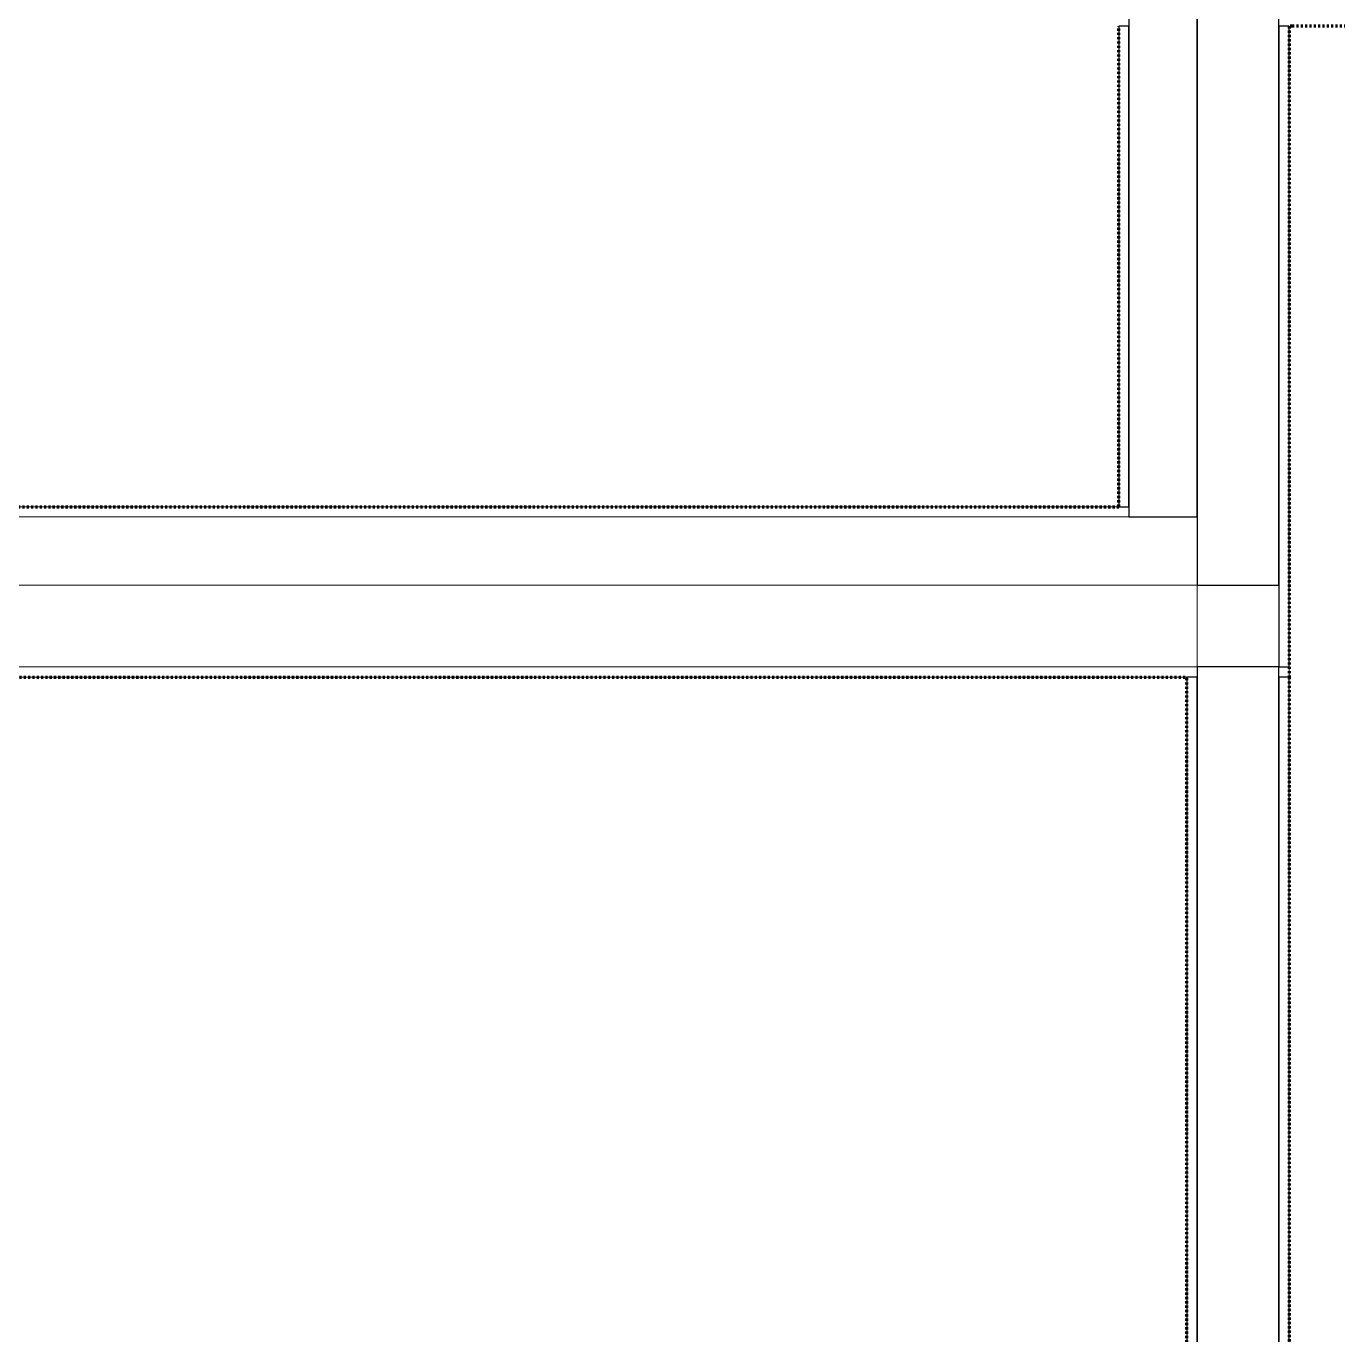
# Model space of a CAD drawing. Header units: millimetres. Extents: x -5300 to 98858, y -5196 to 93886.
# Drawn here: x 37311 to 39237, y 50410 to 52330 of the extents above; entities that cross this region are included whole.
import ezdxf

# ---------------------------------------------------------------- set-up
doc = ezdxf.new("R2010")
doc.units = ezdxf.units.MM
doc.linetypes.add('Штрих', pattern=[6.35, 3.175, -3.175])
doc.linetypes.add('Штрих_2_', pattern=[6.35, 3.175, -3.175])
for name, color, linetype, lineweight, true_color in [('_Разделитель помещений_', 4, 'Штрих', 70, 0x00ffff), ('Обобщенные модели', 7, 'Continuous', 18, 0x7f7f7f), ('Стены', 7, 'Continuous', 18, 0x7f7f7f), ('Стены разрез', 7, 'Continuous', 50, 0x7f7f7f)]:
    doc.layers.add(name, color=color, linetype=linetype, lineweight=lineweight, true_color=true_color)

# ---------------------------------------------------------------- blocks, each defined once
blk = doc.blocks.new('СТВ_Перегородка_Кирпич 120204 - СТВ_Перегородка_Кирпич 2-244567-Подвал')
at = {"layer": 'Стены', "color": 254, "true_color": 0xd4d4d4}
blk.add_line((39030, 51510), (39030, 52500), dxfattribs=at)
blk = doc.blocks.new('СТВ_Перегородка_Кирпич 120204 - СТВ_Перегородка_Кирпич 120204-244564-Подвал')
at = {"layer": 'Стены', "color": 254, "true_color": 0xd4d4d4}
for p, q in [((38930, 52350), (38930, 52350)), ((39030, 52350), (39030, 52350)), ((39030, 52350), (39030, 52350)), ((39150, 52350), (39150, 52350)), ((38915, 52330), (38915, 52330)), ((38930, 52330), (38930, 52330)), ((39150, 52330), (39150, 52330)), ((39165, 52330), (39165, 52330)), ((38915, 51625), (38915, 51625)), ((38930, 51625), (38930, 51625)), ((38930, 51610), (38930, 51610)), ((39030, 51610), (39030, 51610)), ((39030, 51510), (39030, 51510)), ((39150, 51510), (39150, 51510)), ((39150, 51390), (39150, 51390)), ((39165, 51390), (39165, 51390))]:
    blk.add_line(p, q, dxfattribs=at)
at = {"layer": 'Стены разрез', "color": 254, "lineweight": 25, "true_color": 0xd4d4d4}
for p, q in [((39030, 52350), (38930, 52350)), ((38930, 52350), (38930, 51610)), ((39150, 52350), (39030, 52350)), ((39030, 52350), (39030, 51510)), ((39030, 51610), (39030, 52350)), ((39150, 51510), (39150, 52350)), ((38915, 52330), (38915, 51625)), ((38930, 52330), (38915, 52330)), ((38930, 51625), (38930, 52330)), ((39150, 52330), (39150, 51390)), ((39165, 52330), (39150, 52330)), ((39165, 51390), (39165, 52330)), ((38915, 51625), (38930, 51625)), ((38930, 51610), (39030, 51610)), ((39030, 51510), (39150, 51510)), ((39150, 51390), (39165, 51390))]:
    blk.add_line(p, q, dxfattribs=at)
blk.add_blockref('СТВ_Перегородка_Кирпич 120204 - СТВ_Перегородка_Кирпич 2-244567-Подвал', (0, 0))
blk = doc.blocks.new('СТВ_Перегородка_Кирпич 198216 - СТВ_Перегородка_Кирпич 2-248085-Подвал')
at = {"layer": 'Стены', "color": 254, "true_color": 0xd4d4d4}
blk.add_line((39030, 46585.9), (39030, 51510), dxfattribs=at)
blk = doc.blocks.new('СТВ_Перегородка_Кирпич 198216 - СТВ_Перегородка_Кирпич 198216-248082-Подвал')
at = {"layer": 'Стены', "color": 254, "true_color": 0xd4d4d4}
for p, q in [((39030, 51390), (39030, 51390)), ((39150, 51390), (39150, 51390)), ((39015, 51375), (39015, 51375)), ((39030, 51375), (39030, 51375)), ((39150, 51375), (39150, 51375)), ((39165, 51375), (39165, 51375))]:
    blk.add_line(p, q, dxfattribs=at)
at = {"layer": 'Стены разрез', "color": 254, "lineweight": 25, "true_color": 0xd4d4d4}
for p, q in [((39150, 51390), (39030, 51390)), ((39030, 51390), (39030, 46650)), ((39150, 46650), (39150, 51390)), ((39030, 51375), (39015, 51375)), ((39015, 51375), (39015, 46665)), ((39030, 46665), (39030, 51375)), ((39165, 51375), (39150, 51375)), ((39150, 51375), (39150, 46665)), ((39165, 46665), (39165, 51375))]:
    blk.add_line(p, q, dxfattribs=at)
blk.add_blockref('СТВ_Перегородка_Кирпич 198216 - СТВ_Перегородка_Кирпич 2-248085-Подвал', (0, 0))
blk = doc.blocks.new('СТВ_Перегородка_Кирпич 210165 - СТВ_Перегородка_Кирпич 2-248452-Подвал')
at = {"layer": 'Стены', "color": 254, "true_color": 0xd4d4d4}
blk.add_line((30200, 51510), (39030, 51510), dxfattribs=at)
blk = doc.blocks.new('СТВ_Перегородка_Кирпич 210165 - СТВ_Перегородка_Кирпич-248445-Подвал')
at = {"layer": 'Стены', "color": 254, "true_color": 0xd4d4d4}
for p, q in [((30420, 51625), (38930, 51625)), ((38930, 51625), (30420, 51625)), ((38930, 51625), (30420, 51625)), ((38930, 51625), (38930, 51610)), ((38930, 51610), (38930, 51625)), ((38930, 51625), (38930, 51625)), ((38930, 51610), (38930, 51625)), ((38930, 51625), (38930, 51625)), ((30320, 51610), (39030, 51610)), ((30320, 51610), (39030, 51610)), ((30320, 51610), (39030, 51610)), ((30420, 51610), (38930, 51610)), ((30420, 51610), (38930, 51610)), ((38930, 51610), (30420, 51610)), ((38930, 51610), (38930, 51610)), ((38930, 51610), (38930, 51610)), ((39030, 51610), (39030, 51510)), ((39030, 51510), (39030, 51610)), ((39030, 51610), (39030, 51610)), ((39030, 51510), (39030, 51610)), ((39030, 51610), (39030, 51610)), ((30200, 51510), (39150, 51510)), ((30200, 51510), (39150, 51510)), ((30200, 51510), (39150, 51510)), ((30320, 51510), (39030, 51510)), ((30320, 51510), (39030, 51510)), ((39030, 51510), (30320, 51510)), ((39030, 51510), (39030, 51510)), ((39030, 51510), (39030, 51510)), ((39150, 51510), (39150, 51390)), ((39150, 51390), (39150, 51510)), ((39150, 51510), (39150, 51510)), ((39150, 51390), (39150, 51510)), ((39150, 51510), (39150, 51510)), ((30200, 51390), (39150, 51390)), ((30200, 51390), (39150, 51390)), ((39150, 51390), (30200, 51390)), ((33870, 51390), (39030, 51390)), ((33870, 51390), (39030, 51390)), ((33870, 51390), (39030, 51390)), ((39030, 51390), (39030, 51375)), ((39030, 51375), (39030, 51390)), ((39030, 51390), (39030, 51390)), ((39030, 51375), (39030, 51390)), ((39030, 51390), (39030, 51390)), ((39150, 51390), (39150, 51390)), ((39150, 51390), (39150, 51390)), ((39165, 51390), (39150, 51390)), ((39150, 51390), (39150, 51390)), ((39165, 51390), (39150, 51390)), ((39150, 51375), (39150, 51390)), ((39150, 51390), (39165, 51390)), ((39150, 51390), (39150, 51390)), ((39150, 51390), (39150, 51375)), ((39150, 51390), (39150, 51375)), ((39165, 51390), (39165, 51390)), ((39165, 51375), (39165, 51390)), ((39165, 51390), (39165, 51390)), ((39165, 51375), (39165, 51390)), ((39165, 51390), (39165, 51375)), ((33870, 51375), (39030, 51375)), ((33870, 51375), (39030, 51375)), ((39030, 51375), (33870, 51375)), ((39030, 51375), (39030, 51375)), ((39030, 51375), (39030, 51375)), ((39165, 51375), (39150, 51375)), ((39150, 51375), (39150, 51375)), ((39150, 51375), (39150, 51375)), ((39150, 51375), (39165, 51375)), ((39150, 51375), (39165, 51375)), ((39165, 51375), (39165, 51375)), ((39165, 51375), (39165, 51375))]:
    blk.add_line(p, q, dxfattribs=at)
blk = doc.blocks.new('СТВ_Перегородка_Кирпич 210165 - СТВ_Перегородка_Кирпич 210165-248449-Подвал')
for name in ['СТВ_Перегородка_Кирпич 210165 - СТВ_Перегородка_Кирпич-248445-Подвал', 'СТВ_Перегородка_Кирпич 210165 - СТВ_Перегородка_Кирпич 2-248452-Подвал']:
    blk.add_blockref(name, (0, 0))
blk = doc.blocks.new('ПОТ-4_4_1 244580 - ПОТ-4_4_1 244580-249968-Подвал')
at = {"layer": 'Обобщенные модели', "color": 254, "true_color": 0xd4d4d4}
for p, q in [((38930, 51610), (38930, 52350)), ((38930, 52350), (38930, 51610)), ((30420, 51610), (38930, 51610)), ((38930, 51610), (30420, 51610)), ((38930, 51610), (38930, 51610))]:
    blk.add_line(p, q, dxfattribs=at)

msp = doc.modelspace()

# ---------------------------------------------------------------- linework, layer by layer
at = {"layer": '_Разделитель помещений_', "color": 131, "linetype": 'Штрих_2_', "true_color": 0xaaffff}
for p, q in [((38915, 51625), (38915, 52330)), ((39170, 52330), (39165, 52330)), ((39165, 52330), (39165, 51375)), ((42335, 52330), (39170, 52330)), ((30435, 51625), (38915, 51625)), ((33885, 51375), (39015, 51375)), ((39015, 46665), (39015, 51375)), ((39165, 51375), (39165, 46665))]:
    msp.add_line(p, q, dxfattribs=at)

# ---------------------------------------------------------------- block references
at = {"layer": 'Обобщенные модели', "color": 254, "true_color": 0xd4d4d4}
msp.add_blockref('ПОТ-4_4_1 244580 - ПОТ-4_4_1 244580-249968-Подвал', (0, 0), dxfattribs=at)
at = {"layer": 'Стены', "color": 254, "true_color": 0xd4d4d4}
for name in ['СТВ_Перегородка_Кирпич 120204 - СТВ_Перегородка_Кирпич 120204-244564-Подвал', 'СТВ_Перегородка_Кирпич 210165 - СТВ_Перегородка_Кирпич 210165-248449-Подвал', 'СТВ_Перегородка_Кирпич 198216 - СТВ_Перегородка_Кирпич 198216-248082-Подвал']:
    msp.add_blockref(name, (0, 0), dxfattribs=at)

doc.saveas('drawing.dxf')
